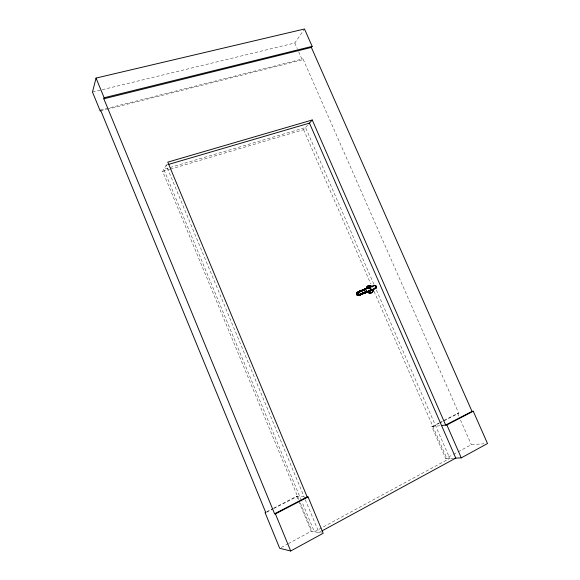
<?xml version="1.0" encoding="UTF-8"?>
<svg xmlns="http://www.w3.org/2000/svg" width="580" height="580" viewBox="0 0 580 580"><rect width="100%" height="100%" fill="white"/><g stroke="black" fill="none" stroke-linecap="round" stroke-linejoin="round"><path stroke-width="0.43" stroke-dasharray="2.9 2.17" d="M298.932 499.663L162.654 171.434L166.924 163.683M92.481 92.053L294.807 42.992L304.486 29M107.307 109.287L302.216 59.842L302.956 58.834L458.758 413.236L439.974 422.922M170.433 169.128L303.601 129.702L308.901 123.75M321.349 531.251L318.964 532.549L305.065 499.148M281.286 547.447L287.586 544.04M288.376 543.612L311.228 531.258L321.48 532.976M438.842 423.059L431.81 426.684L445.679 458.541L452.675 454.756M453.459 454.336L457.345 452.233M458.12 451.813L471.33 444.664L483.923 443.787M266.633 511.763L272.962 508.5M273.753 508.095L296.706 496.27L303.666 496.69M439.625 422.661L457.591 413.402L458.758 413.236M266.611 512.27L272.955 509.001M273.753 508.587L297.547 496.321M432.934 426.554L439.19 423.32M162.654 171.434L169.57 169.389M167.859 164.626L166.119 165.133L304.725 498.314M100.572 110.077L302.956 58.834M100.282 111.07L106.43 109.511M431.81 426.684L439.72 425.756M445.679 458.541L454.075 458.178M294.807 42.992L297.279 48.604M298.685 51.816L302.216 59.842M457.591 413.402L459.041 416.694M460.484 419.985L471.33 444.664M373.875 284.236L305.544 127.528L163.799 169.353L301.542 500.888M376.405 290.043L449.804 458.36L314.375 531.78L301.89 501.722M303.601 129.702L370.794 283.932M374.049 291.392L446.846 458.49M300.324 503.005L312.113 531.403M296.706 496.27L298.432 500.438M298.78 501.272L311.228 531.258M366.473 290.718A3.842 3.378 62.1 0 1 366.183 289.761M366.676 290.616A3.85 3.378 62.1 0 1 366.502 290.145M366.864 290.529A3.69 3.241 62.1 0 1 366.698 290.08"/><path stroke-width="0.87" d="M370.997 290.326L368.481 291.421L371.127 290.363L370.243 290.21M368.227 288.267L369.402 288.122L368.111 288.289L369.663 287.26L367.995 288.086C370.924 286.455 372.708 290.261 369.134 291.102L370.859 290.435L369.09 290.877L370.156 290.138L369.199 290.848M96.048 78.075L92.481 92.053L100.282 111.07L100.572 110.077L265.821 512.676L265.046 512.575L279.705 548.303L290.696 551L323.183 533.259L308.067 496.959L307.161 496.9L274.594 513.793L103.842 98.81L104.146 97.752L96.048 78.075L304.486 29L312.156 46.356L311.366 47.429L103.842 98.81M308.785 123.874L312.243 119.987L445.665 425.053L472.011 411.394L473.251 411.22L487.519 443.533L461.274 457.866L454.959 458.135M359.035 295.017L362.775 293.69L366.089 291.385M364.856 289.311L358.998 291.479L359.904 291.305M368.191 291.044L369.192 290.21L368.097 291.117M364.769 289.391L364.11 289.942L365.414 289.833L361.434 290.609L358.563 291.921M358.788 294.988L359.912 294.096L358.889 294.93L361.623 294.379L363.181 293.451M359.23 295.097L363.029 292.914L359.571 295.053M358.07 291.805L361.927 290.689L364.269 289.275M359.999 291.095L359.143 291.356L364.334 290.181L358.288 291.878L360.949 291.276L358.875 292.117L361.296 290.486L365.422 288.804M368.111 288.289L369.721 287.122L369.083 287.832L369.938 287.194L370.475 287.76M363.464 293.422C353.466 297.076 365.552 293.299 366.125 292.037L362 293.582L364.762 293.089L366.321 292.219M362.471 293.842L359.817 294.625L366.763 292.117M365.103 292.233L359.636 295.184M358.846 295.205L360.876 293.705L358.73 295.213M359.368 295.249L365.074 291.892L364.044 292.798M358.063 291.994L363.247 290.536L361.927 290.689L365.161 289.253M364.639 289.224L359.651 291.522M371.265 289.862L368.873 291.406L371.164 289.92M359.788 294.742L360.876 294.002L358.759 295.43M361.92 290.725L363.022 289.986M361.993 293.734L359.709 295.126M363.167 293.32L366.132 291.726L359.701 294.93M360.318 294.683L361.006 294.227L359.462 295.249M360.492 294.676L365.24 292.61M358.824 291.921L362.377 290.051L364.972 289.384M362.957 290.239L365.255 288.891M359.825 294.952L361.92 293.509L360.84 294.256L365.9 292.385M364.001 289.746L365.125 289.043M368.104 288.079L369.228 287.375L368.373 287.607M359.325 295.111L360.122 294.618M364.574 289.348L363.79 289.833L365.197 289.579L361.296 290.486L358.889 291.668M365.349 292.661L361.862 293.886L366.024 292.081M369.453 290.986L368.692 291.45L371.127 290.363M361.231 294.35L359.158 295.198M358.541 291.784L364.871 289.442M360.919 290.942L364.537 289.21M358.933 291.885L362.137 290.377M363.065 290.203L365.393 288.97M366.067 292.305L362.42 293.973M364.443 289.21L362.812 290.283L364.407 289.369M364.11 289.732L365.255 289.079M368.213 288.057L369.358 287.412L368.51 287.702M362.29 293.813L359.411 295.111M366.408 292.124L363.551 293.415M369.098 287.876L368.133 287.948M322.146 530.823L455.778 458.099L309.459 123.119L168.729 164.372M361.036 290.935L364.675 289.362M369.525 290.885L368.735 291.305L371.222 290.138M368.177 287.839L369.358 287.216L367.908 288.159L370.606 287.803M358.469 291.885L360.137 291.145M365.951 292.298L359.745 294.843M274.594 513.793L275.42 513.902L308.067 496.959M441.423 425.553L446.861 424.915L473.251 411.22M361.006 290.725L364.748 289.26M370.352 290.783L373.955 288.992M360.274 291.051L358.201 291.899M365.973 292.508L362.203 293.908M361.434 294.401L359.774 295.053M358.65 291.841L361.151 291.479L359.861 291.653L365.618 288.796M359.549 295.227L364.051 292.407L362.935 293.284L365.748 292.69M366.901 292.001L364.443 292.994M368.3 287.665L369.525 287.136M361.434 290.609L363.145 290M366.901 292.197L363.073 293.379M358.498 295.503L375.601 288.492M357.128 292.342L374.238 285.367M363.261 289.855L360.949 291.153L363.276 289.674L365.037 289.268M368.546 287.542L369.358 287.216M364.327 289.413L365.56 288.927M368.438 287.738L369.663 287.26M365.835 292.646L363.29 293.509M370.859 290.435L368.358 291.247M367.387 287.999L369.938 287.194M368.459 287.564L369.721 287.122M363.37 293.407L364.624 292.987M367.524 288.101L370.062 287.383M369.562 291.015L370.83 290.602M366.734 292.284L364.153 292.994M368.597 287.68L369.851 287.281M358.237 291.74L362.152 290.899L358.665 291.972L362.014 290.348M312.243 119.987L167.779 162.132L307.161 496.9M367.568 287.955L370.163 287.332M367.705 288.093L370.265 287.542L367.778 287.985M370.997 290.515L369.09 290.877M104.146 97.752L312.156 46.356M368.365 287.796L369.257 287.586M358.433 291.755L359.745 291.45M365.907 292.588L364.059 292.885L364.892 292.769M358.94 295.075L366.024 292.414M363.131 289.797L365.001 289.543L364.153 289.623M368.235 287.745L369.141 287.593M359.803 294.51L361.115 294.299M358.774 292.037L360.064 291.849L358.875 292.001M368.256 287.955L369.192 287.818M360.028 291.305L360.883 291.218M311.366 47.429L472.011 411.394M446.861 424.915L461.274 457.866M275.42 513.902L290.696 551M373.078 290.087A3.842 3.378 62.1 0 1 370.721 293.096A3.842 3.378 62.1 0 1 366.981 291.588M366.125 289.268A3.842 3.378 62.1 0 1 369.387 285.693M369.844 285.751A3.842 3.378 62.1 0 1 371.911 286.911A1.552 1.363 62.1 0 1 373.592 286.23M367.176 291.486A3.85 3.378 62.1 0 0 371.338 292.864A3.85 3.378 62.1 0 0 373.223 289.014A3.69 3.241 62.1 0 1 371.345 292.69A3.69 3.241 62.1 0 1 367.35 291.37M366.328 288.68A3.85 3.378 62.1 0 1 368.481 285.737A3.85 3.378 62.1 0 1 372.106 286.81M366.531 288.673A3.69 3.241 62.1 0 1 368.597 285.846A3.69 3.241 62.1 0 1 372.084 286.875M356.997 293.277A1.406 0.652 67.5 0 1 357.817 292.784A1.406 0.652 67.5 0 1 358.621 294.64A1.406 0.652 67.5 0 1 357.751 295.002M357.026 294.118A1.725 0.805 67.5 0 1 357.476 292.327A1.725 0.805 67.5 0 1 358.802 294.705A1.725 0.805 67.5 0 1 357.534 295.024M375.05 285.831A1.392 0.681 67.4 0 1 375.789 287.658A1.392 0.681 67.4 0 1 374.89 287.992M374.412 285.635A1.392 0.681 67.4 0 1 374.709 285.621M374.078 285.679A1.646 0.797 67.4 0 1 375.26 285.846A1.646 0.797 67.4 0 1 375.92 287.919A1.646 0.797 67.4 0 1 374.876 288.18M374.789 285.635A1.392 0.681 67.4 0 1 375.797 285.773A1.392 0.681 67.4 0 1 376.355 287.528A1.392 0.681 67.4 0 1 375.47 287.752M373.991 285.657A1.704 0.826 67.4 0 1 375.151 285.744A1.704 0.826 67.4 0 1 375.927 287.796A1.704 0.826 67.4 0 1 375.035 288.412M374.876 285.657A1.334 0.645 67.4 0 1 375.833 285.788A1.334 0.645 67.4 0 1 376.369 287.47A1.334 0.645 67.4 0 1 375.521 287.687M374.375 288.601A1.552 1.363 62.1 0 1 373.694 289.094M356.41 293.516A1.406 0.652 67.5 0 0 357.642 295.488A1.406 0.652 67.5 0 0 357.606 293.48A1.406 0.652 67.5 0 0 356.41 293.516A1.349 0.623 67.5 0 0 357.577 295.445A1.349 0.623 67.5 0 0 357.534 293.531A1.349 0.623 67.5 0 0 356.395 293.567"/></g></svg>
